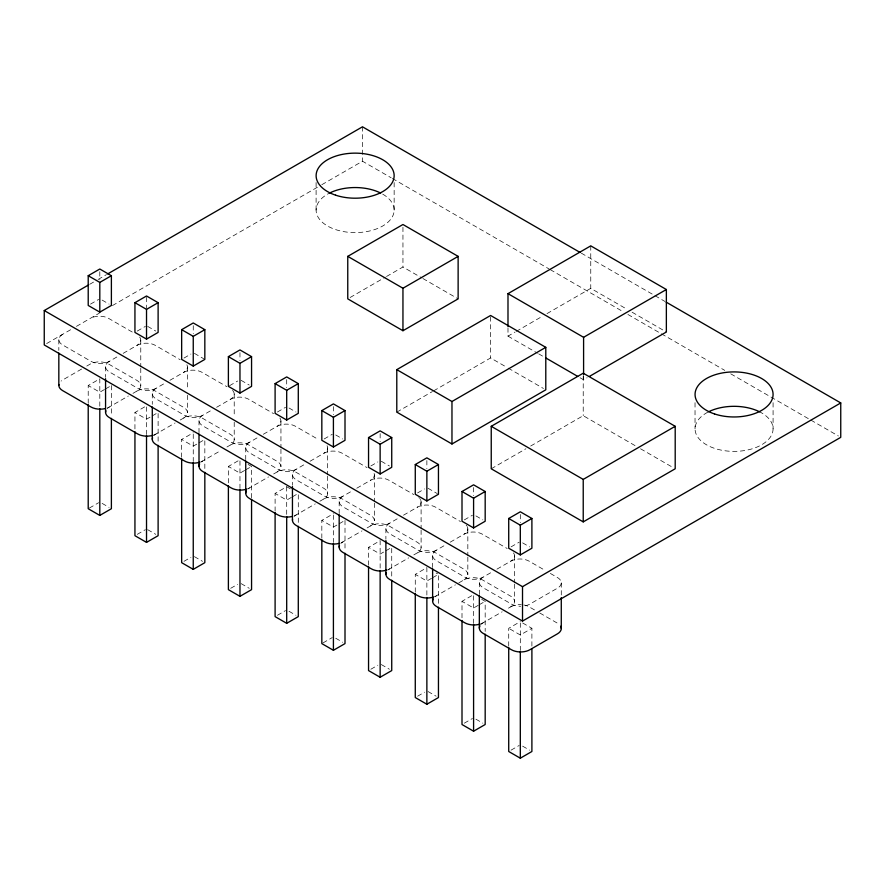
<?xml version="1.0" encoding="UTF-8"?>
<svg xmlns="http://www.w3.org/2000/svg" width="885" height="885" viewBox="0 0 885 885"><rect width="100%" height="100%" fill="white"/><g stroke="black" fill="none" stroke-linecap="round" stroke-linejoin="round"><path stroke-width="0.66" stroke-dasharray="4.42 3.32" d="M89.717 284.295L96.885 280.147M98.091 279.461L106.465 274.627M90.535 304.108L98.644 299.418M46.639 343.568L71.84 329.021M76.442 326.366L99.286 313.179M112.439 305.579L320.613 185.396M321.808 184.711L362.485 161.225L391.181 177.785M137.252 331.078L145.372 326.399M81.619 369.045L62.647 379.997A13.009 7.511 0 0 0 61.12 381.059M86.785 366.058L90.237 364.067A13.009 7.511 0 0 1 108.634 364.067L136.965 380.428A13.009 7.511 0 0 1 136.965 391.048L131.788 394.035M62.647 334.331A13.009 7.511 0 0 0 62.647 344.951L90.978 361.312A13.009 7.511 0 0 0 109.364 361.312L118.568 356.002M123.159 353.347L136.965 345.382A13.009 7.511 0 0 1 155.351 345.382L180.142 359.686M88.212 403.317L88.212 385.517L99.806 378.835L99.806 407.576M104.441 389.533L99.806 392.21L88.212 385.517M105.592 388.869L110.238 386.192M183.98 358.06L190.928 354.044M107.539 407.852A13.009 7.511 0 0 0 109.364 406.978L128.336 396.026M109.364 361.312A13.009 7.511 0 0 0 109.364 371.932L137.695 388.283A13.009 7.511 0 0 0 156.092 388.283L164.71 383.305M169.887 380.318L183.682 372.353A13.009 7.511 0 0 1 202.079 372.353L226.87 386.668M134.94 428.926L134.94 412.498L146.523 405.806L146.523 434.557M350.117 297.504L385.34 277.171M386.513 276.485L402.952 267.005L421.736 277.846M150.007 417.178L146.523 419.191L134.94 412.498M152.32 415.839L158.116 412.498L158.116 443.982M229.547 385.705L237.656 381.015M154.267 434.823A13.009 7.511 0 0 0 156.092 433.949L175.064 422.997M180.23 420.01L183.682 418.019A13.009 7.511 0 0 1 202.079 418.019L230.41 434.38A13.009 7.511 0 0 1 230.41 445L226.958 446.991M156.092 388.283A13.009 7.511 0 0 0 156.092 398.903L184.423 415.253A13.009 7.511 0 0 0 202.809 415.253L211.438 410.275M216.615 407.288L230.41 399.323A13.009 7.511 0 0 1 248.807 399.323L273.587 413.638M181.657 457.268L181.657 439.469L193.251 432.787M196.724 444.159L193.251 446.162L181.657 439.469M199.048 442.821L204.833 439.469M89.374 508.045L98.644 502.702M277.425 412.012L285.534 407.321M200.983 461.804A13.009 7.511 0 0 0 202.809 460.93L220.055 450.974M202.809 415.253A13.009 7.511 0 0 0 202.809 425.873L231.14 442.234A13.009 7.511 0 0 0 249.537 442.234L258.154 437.256M263.332 434.269L277.127 426.305A13.009 7.511 0 0 1 295.524 426.305L318.545 439.591M228.385 482.878L228.385 466.45L239.968 459.757L239.968 488.498M244.603 470.466L239.968 473.143L228.385 466.45M245.764 469.791L250.4 467.114M137.252 534.352L145.372 529.673M324.142 438.982L332.262 434.303M507.99 327.915L507.99 336.134L515.081 332.041M516.265 331.355L542.284 316.343M547.007 313.611L590.76 288.344L627.388 309.484M247.711 488.774A13.009 7.511 0 0 0 249.537 487.901L268.509 476.949M273.675 473.962L277.127 471.97A13.009 7.511 0 0 1 295.524 471.97L323.855 488.321A13.009 7.511 0 0 1 323.855 498.941L318.677 501.928M249.537 442.234A13.009 7.511 0 0 0 249.537 452.854L277.868 469.205A13.009 7.511 0 0 0 296.265 469.205L304.882 464.227M310.06 461.24L323.855 453.275A13.009 7.511 0 0 1 342.252 453.275L367.032 467.59M396.79 412.122L432.411 391.557M433.606 390.871L490.6 357.96L507.039 367.452M275.102 511.22L275.102 493.421L286.696 486.728L291.331 489.405M291.331 497.436L286.696 500.113L275.102 493.421M292.492 496.773L297.128 494.095M183.98 561.333L190.928 557.318M370.87 465.964L377.829 461.948M294.428 515.756A13.009 7.511 0 0 0 296.265 514.882L315.226 503.919M296.265 469.205A13.009 7.511 0 0 0 296.265 479.825L324.585 496.186A13.009 7.511 0 0 0 342.982 496.186L351.61 491.208M356.777 488.221L370.572 480.256A13.009 7.511 0 0 1 388.969 480.256L413.76 494.56M321.83 538.191L321.83 520.402L333.413 513.709M580.04 377.74L583.591 379.787L587.131 377.74M336.897 525.082L333.413 527.095L321.83 520.402M339.209 523.743L343.845 521.066M230.697 588.304L237.656 584.288M417.598 492.934L424.546 488.918M341.156 542.726A13.009 7.511 0 0 0 342.982 541.852L361.954 530.9M367.131 527.914L370.572 525.922A13.009 7.511 0 0 1 388.969 525.922L417.3 542.273A13.009 7.511 0 0 1 417.3 552.893L413.848 554.884M342.982 496.186A13.009 7.511 0 0 0 342.982 506.806L371.313 523.157A13.009 7.511 0 0 0 389.71 523.157L398.327 518.179M403.505 515.192L417.3 507.227A13.009 7.511 0 0 1 435.697 507.227L460.477 521.542M491.241 468.784L525.889 448.784M530.668 446.029L583.226 415.684L635.773 446.029M368.547 565.172L368.547 547.372L380.141 540.68L380.141 569.431M383.614 552.063L380.141 554.065L368.547 547.372M385.937 550.724L391.734 547.372L391.734 578.856M277.425 615.285L285.534 610.595M464.315 519.904L472.424 515.225M387.884 569.708A13.009 7.511 0 0 0 389.71 568.823L408.671 557.871M389.71 523.157A13.009 7.511 0 0 0 389.71 533.777L418.03 550.138A13.009 7.511 0 0 0 436.427 550.138L445.055 545.16M450.222 542.173L464.017 534.208A13.009 7.511 0 0 1 482.413 534.208L507.205 548.512M415.275 592.142L415.275 574.354L426.869 567.661L426.869 596.401M431.504 578.359L426.869 581.036L415.275 574.354M432.654 577.695L438.451 574.354L436.139 573.015M322.992 642.93L332.262 637.576M511.043 546.886L519.152 542.206M434.601 596.678A13.009 7.511 0 0 0 436.427 595.804L455.399 584.852M458.85 582.861L464.017 579.874A13.009 7.511 0 0 1 482.413 579.874L510.745 596.225A13.009 7.511 0 0 1 510.745 606.844L507.293 608.836M436.427 550.138A13.009 7.511 0 0 0 436.427 560.758L464.758 577.108A13.009 7.511 0 0 0 483.155 577.108L491.772 572.13M496.95 569.144L510.745 561.178A13.009 7.511 0 0 1 529.141 561.178L545.072 570.383M462.003 617.752L462.003 601.324L473.586 594.631L473.586 623.383M478.221 605.34L473.586 608.017L462.003 601.324M479.382 604.665L484.018 601.999M370.87 669.237L377.829 665.221M481.329 623.659A13.009 7.511 0 0 0 483.155 622.774L502.127 611.823M508.72 646.094L508.72 628.306L520.314 621.613M531.896 646.094L531.896 628.306L520.314 634.987L508.72 628.306M417.598 696.207L424.546 692.192M464.315 723.178L472.424 718.498M511.043 750.159L519.152 745.48M581.29 253.143L664.989 301.464M632.111 312.217L666.361 331.997M392.376 178.482L549.01 268.907M550.204 269.604L623.14 311.708M627.919 314.474L660.199 333.114M661.405 333.8L724.771 370.384M730.744 373.835L809.664 419.401M810.859 420.087L838.361 435.973M422.908 278.521L458.131 298.865M507.99 336.134L537.516 353.192M538.699 353.867L544.607 357.274M508.211 368.127L543.434 388.471M640.552 448.784L674.005 468.099M102.118 300.092L109.076 304.108M147.684 326.399L155.793 331.078M194.412 353.369L203.683 358.724M241.129 380.351L249.238 385.03M289.008 407.996L295.966 412.012M335.736 434.966L342.694 438.982M381.302 461.273L389.411 465.964M428.019 488.255L437.29 493.598M475.909 515.9L482.856 519.904M522.626 542.87L529.584 546.886M132.241 332.03L108.634 318.401A13.009 7.511 0 0 0 90.237 318.401M550.381 573.447L557.473 577.54A13.009 7.511 0 0 1 557.473 588.16L529.872 604.09A13.009 7.511 0 0 1 524.628 605.926M534.452 609.909L529.141 606.844A13.009 7.511 0 0 0 523.887 604.997M539.761 612.984L557.473 623.206A13.009 7.511 0 0 1 559.641 624.865M248.088 464.437L251.561 466.45L251.561 497.934M481.694 599.322L485.179 601.324L485.179 631.436M522.626 622.952L531.896 628.306M102.118 503.366L109.076 507.382M147.684 529.673L155.793 534.352M194.412 556.643L202.521 561.333M241.129 583.624L249.238 588.304M289.008 611.269L295.966 615.285M335.736 638.24L342.694 642.256M381.302 664.547L389.411 669.237M428.019 691.528L436.139 696.207M475.909 719.173L482.856 723.178M522.626 746.144L529.584 750.159M773.081 402.697L773.081 428.849M695.035 402.697L695.035 428.849M590.76 245.864L590.76 288.344M583.591 375.671L583.591 379.787M583.226 375.937L583.226 415.684M561.278 582.85L561.278 596.28M520.314 514.495L520.314 522.604M520.314 622.974L520.314 650.353M514.55 555.869L514.55 582.728M514.55 584.078L514.55 601.534M490.6 316.852L490.6 357.96M479.338 582.418L479.338 594.51M473.586 487.524L473.586 495.633M467.833 528.898L467.833 555.758M467.833 557.096L467.833 574.564M438.451 575.715L438.451 604.466M432.621 555.448L432.621 567.528M426.869 460.543L426.869 468.663M421.105 501.917L421.105 528.788M421.105 530.126L421.105 547.583M402.952 227.257L402.952 267.005M394.146 182.542L394.146 210.077M385.893 528.467L385.893 539.219M380.141 433.573L380.141 441.681M374.388 474.946L374.388 501.806M374.388 503.156L374.388 520.612M362.485 126.809L362.485 161.225M345.006 520.402L345.006 550.514M339.176 501.496L339.176 513.588M333.413 406.602L333.413 414.711M333.413 515.081L333.413 542.45M327.66 447.965L327.66 474.836M327.66 476.174L327.66 493.631M316.1 182.542L316.1 210.077M298.289 494.792L298.289 524.905M292.448 474.515L292.448 485.268M286.696 379.621L286.696 387.73M286.696 486.728L286.696 515.479M280.943 420.994L280.943 447.854M280.943 449.204L280.943 466.66M245.731 447.544L245.731 459.636M239.968 352.65L239.968 360.759M234.215 394.013L234.215 416.846M234.215 422.222L234.215 439.69M204.833 440.841L204.833 469.592M199.003 420.563L199.003 432.654M193.251 325.669L193.251 333.778M193.251 434.148L193.251 461.527M187.498 367.043L187.498 389.876M187.498 395.252L187.498 412.709M152.286 393.593L152.286 404.334M146.523 297.349L146.523 308.157M140.77 340.072L140.77 366.932M140.77 368.271L140.77 385.738M111.388 385.517L111.388 415.64M105.558 366.622L105.558 377.364M99.806 271.717L99.806 279.826M58.83 339.641L58.83 350.383M382.718 194.147A39.017 22.534 0 0 1 381.877 226.471A39.017 22.534 0 0 1 325.923 225.022A39.017 22.534 0 0 1 330.127 192.775M759.064 411.558A39.017 22.534 0 0 1 762.472 444.292A39.017 22.534 0 0 1 705.655 444.292A39.017 22.534 0 0 1 709.062 411.558M139.697 337.085A13.009 7.511 0 0 1 136.965 345.382M136.965 391.048A13.009 7.511 0 0 1 155.351 391.048L183.682 407.399A13.009 7.511 0 0 1 183.682 418.019M107.196 408.638A13.009 7.511 0 0 1 109.364 406.978M186.879 364.764A13.009 7.511 0 0 1 183.682 372.353M153.913 435.619A13.009 7.511 0 0 1 156.092 433.949M232.578 390.373A13.009 7.511 0 0 1 230.41 399.323M230.41 445A13.009 7.511 0 0 1 248.807 445L277.127 461.351A13.009 7.511 0 0 1 277.127 471.97M201.293 461.981A13.009 7.511 0 0 1 202.809 460.93M279.87 418.008A13.009 7.511 0 0 1 277.127 426.305M248.021 488.951A13.009 7.511 0 0 1 249.537 487.901M327.052 445.686A13.009 7.511 0 0 1 323.855 453.275M323.855 498.941A13.009 7.511 0 0 1 342.252 498.941L370.572 515.302A13.009 7.511 0 0 1 370.572 525.922M294.085 516.541A13.009 7.511 0 0 1 296.265 514.882M374.112 473.409A13.009 7.511 0 0 1 370.572 480.256M340.802 543.523A13.009 7.511 0 0 1 342.982 541.852M420.829 500.379A13.009 7.511 0 0 1 417.3 507.227M418.815 497.669A13.009 7.511 0 0 1 419.479 498.277M420.043 498.941A13.009 7.511 0 0 1 420.497 499.638M417.3 552.893A13.009 7.511 0 0 1 435.697 552.893L464.017 569.254A13.009 7.511 0 0 1 464.017 579.874M388.183 569.885A13.009 7.511 0 0 1 389.71 568.823M467.214 526.619A13.009 7.511 0 0 1 464.017 534.208M466.196 525.247A13.009 7.511 0 0 1 466.76 525.911M434.911 596.855A13.009 7.511 0 0 1 436.427 595.804M513.488 552.882A13.009 7.511 0 0 1 510.745 561.178M483.155 577.108A13.009 7.511 0 0 0 483.155 587.728L511.486 604.09A13.009 7.511 0 0 0 520.679 606.28M510.745 606.844A13.009 7.511 0 0 1 521.287 604.687M480.975 624.445A13.009 7.511 0 0 1 483.155 622.774"/><path stroke-width="1.33" d="M88.212 275.711L99.806 269.018L111.388 275.711L111.388 305.447L99.806 312.139L88.212 305.447L88.212 275.711L99.806 282.404L111.388 275.711M666.184 302.15L840.75 402.94L840.75 437.345L522.515 621.082L44.25 344.951L44.25 310.547L88.511 284.981M107.66 273.93L362.485 126.809L580.095 252.446M134.94 302.681L146.523 295.988L158.116 302.681L158.116 332.417L146.523 339.11L134.94 332.417L134.94 302.681L146.523 309.374L158.116 302.681M181.657 329.662L193.251 322.97L204.833 329.662L204.833 359.398L193.251 366.091L181.657 359.398L181.657 329.662L193.251 336.344L204.833 329.662M347.761 256.373L402.952 224.513L458.131 256.373L458.131 298.865L402.952 330.724L347.761 298.865L347.761 256.373L402.952 288.245L458.131 256.373M228.385 356.633L239.968 349.94L251.561 356.633L251.561 386.369L239.968 393.062L228.385 386.369L228.385 356.633L239.968 363.326L251.561 356.633M275.102 383.614L286.696 376.922L298.289 383.614L298.289 413.35L286.696 420.032L275.102 413.35L275.102 383.614L286.696 390.296L298.289 383.614M88.212 404.688L88.212 508.72L99.806 515.413L111.388 508.72L111.388 418.373M507.99 326.543L507.99 293.654L590.76 245.864L666.361 289.517L666.361 331.997L589.498 376.368M321.83 410.585L333.413 403.892L345.006 410.585L345.006 440.321L333.413 447.013L321.83 440.321L321.83 410.585L333.413 417.277L345.006 410.585M396.79 369.642L490.6 315.48L545.791 347.34L545.791 389.82L451.969 443.982L396.79 412.122L396.79 369.642L451.969 401.502L545.791 347.34M134.94 431.659L134.94 535.691L146.523 542.383L158.116 535.691L158.116 445.354M368.547 437.555L380.141 430.873L391.734 437.555L391.734 467.302L380.141 473.984L368.547 467.302L368.547 437.555L380.141 444.248L391.734 437.555M507.99 293.654L583.591 337.307L666.361 289.517M181.657 458.64L181.657 562.672L193.251 569.365L204.833 562.672L204.833 472.324M415.275 464.536L426.869 457.844L438.451 464.536L438.451 494.272L426.869 500.965L415.275 494.272L415.275 464.536L426.869 471.229L438.451 464.536M491.241 426.305L583.226 373.204L675.2 426.305L675.2 468.784L583.226 521.885L491.241 468.784L491.241 426.305L583.226 479.404L675.2 426.305M228.385 485.611L228.385 589.642L239.968 596.335L251.561 589.642L251.561 499.306M462.003 491.507L473.586 484.825L485.179 491.507L485.179 521.243L473.586 527.936L462.003 521.243L462.003 491.507L473.586 498.2L485.179 491.507M275.102 512.592L275.102 616.624L286.696 623.306L298.289 616.624L298.289 526.276M508.72 518.488L520.314 511.795L531.896 518.488L531.896 548.224L520.314 554.917L508.72 548.224L508.72 518.488L520.314 525.181L531.896 518.488M321.83 539.562L321.83 643.594L333.413 650.287L345.006 643.594L345.006 553.247M44.25 310.547L522.515 586.667L840.75 402.94M368.547 566.533L368.547 670.576L380.141 677.257L391.734 670.576L391.734 580.228M415.275 593.514L415.275 697.546L426.869 704.239L438.451 697.546L438.451 607.198M462.003 620.485L462.003 724.516L473.586 731.209L485.179 724.516L485.179 634.18M508.72 647.466L508.72 751.498L520.314 758.191L531.896 751.498L531.896 648.838M545.791 357.96L577.684 376.379M583.591 337.307L583.591 374.3M583.226 479.404L583.226 521.885M561.278 597.618L561.278 628.516M522.515 586.667L522.515 621.082M520.314 525.181L520.314 554.917M520.314 651.415L520.314 758.191M479.338 595.848L479.338 628.084M473.586 498.2L473.586 527.936M473.586 624.445L473.586 731.209M451.969 401.502L451.969 443.982M432.621 568.878L432.621 601.114M426.869 471.229L426.869 500.965M426.869 597.464L426.869 704.239M402.952 288.245L402.952 330.724M385.893 540.558L385.893 574.133M380.141 444.248L380.141 473.984M380.141 570.493L380.141 677.257M339.176 514.926L339.176 547.162M333.413 417.277L333.413 447.013M333.413 543.512L333.413 650.287M292.448 486.606L292.448 520.192M286.696 390.296L286.696 420.032M286.696 516.541L286.696 623.306M245.731 460.974L245.731 493.21M239.968 363.326L239.968 393.062M239.968 489.56L239.968 596.335M199.003 434.004L199.003 466.24M193.251 336.344L193.251 366.091M193.251 462.589L193.251 569.365M152.286 407.023L152.286 439.259M146.523 309.374L146.523 339.11M146.523 435.619L146.523 542.383M105.558 378.703L105.558 412.288M99.806 282.404L99.806 312.139M99.806 408.638L99.806 515.413M58.83 353.071L58.83 385.307M329.574 193.052A39.017 22.534 0 0 1 380.683 193.052M708.509 411.824A39.017 22.534 0 0 1 759.618 411.824M105.337 408.56A13.009 7.511 0 0 1 90.978 406.978L62.647 390.617A13.009 7.511 0 0 1 58.908 384.533M153.205 435.21A13.009 7.511 0 0 1 137.695 433.949L109.364 417.598A13.009 7.511 0 0 1 105.835 410.751M199.933 462.18A13.009 7.511 0 0 1 184.423 460.93L156.092 444.569A13.009 7.511 0 0 1 152.552 437.721M246.649 489.162A13.009 7.511 0 0 1 231.14 487.901L202.809 471.55A13.009 7.511 0 0 1 199.623 463.961M292.227 516.453A13.009 7.511 0 0 1 277.868 514.882L249.537 498.52A13.009 7.511 0 0 1 246.34 490.932M338.955 543.434A13.009 7.511 0 0 1 324.585 541.852L296.265 525.502A13.009 7.511 0 0 1 292.526 519.406M386.822 570.084A13.009 7.511 0 0 1 371.313 568.823L342.982 552.472A13.009 7.511 0 0 1 339.453 545.625M433.539 597.054A13.009 7.511 0 0 1 418.03 595.804L389.71 579.443A13.009 7.511 0 0 1 386.17 572.595M480.267 624.036A13.009 7.511 0 0 1 464.758 622.774L436.427 606.424A13.009 7.511 0 0 1 433.23 598.835M560.67 626.237A13.009 7.511 0 0 1 557.473 633.826L529.872 649.756A13.009 7.511 0 0 1 511.486 649.756L483.155 633.394A13.009 7.511 0 0 1 479.958 625.806M714.549 413.948A39.017 22.534 0 0 0 773.081 394.445A39.017 22.534 0 0 0 714.549 374.93A39.017 22.534 0 0 0 714.549 413.948M335.614 195.176A39.017 22.534 0 0 0 394.146 175.661A39.017 22.534 0 0 0 335.614 156.158A39.017 22.534 0 0 0 335.614 195.176"/></g></svg>
